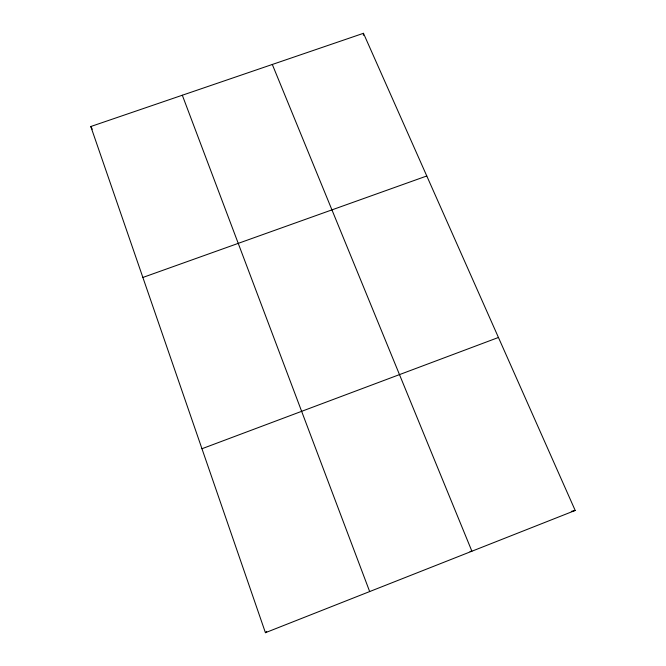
<?xml version="1.0" encoding="UTF-8"?>
<svg xmlns="http://www.w3.org/2000/svg" width="666" height="666" viewBox="0 0 666 666"><rect width="100%" height="100%" fill="white"/><g stroke="black" fill="none" stroke-linecap="round" stroke-linejoin="round"><path stroke-width="1" d="M363.345 35.34L363.47 33.3L90.801 126.515L265.426 632.7L575.199 510.456L363.47 33.3M265.426 632.7L266.741 631.41M201.956 448.734L498.443 337.479M142.874 277.456L426.781 175.982M571.353 511.371L575.199 510.456M470.038 551.448L471.903 551.215L272.311 64.46M90.801 126.515L92.258 129.204M182.317 95.23L369.672 591.566"/></g></svg>
